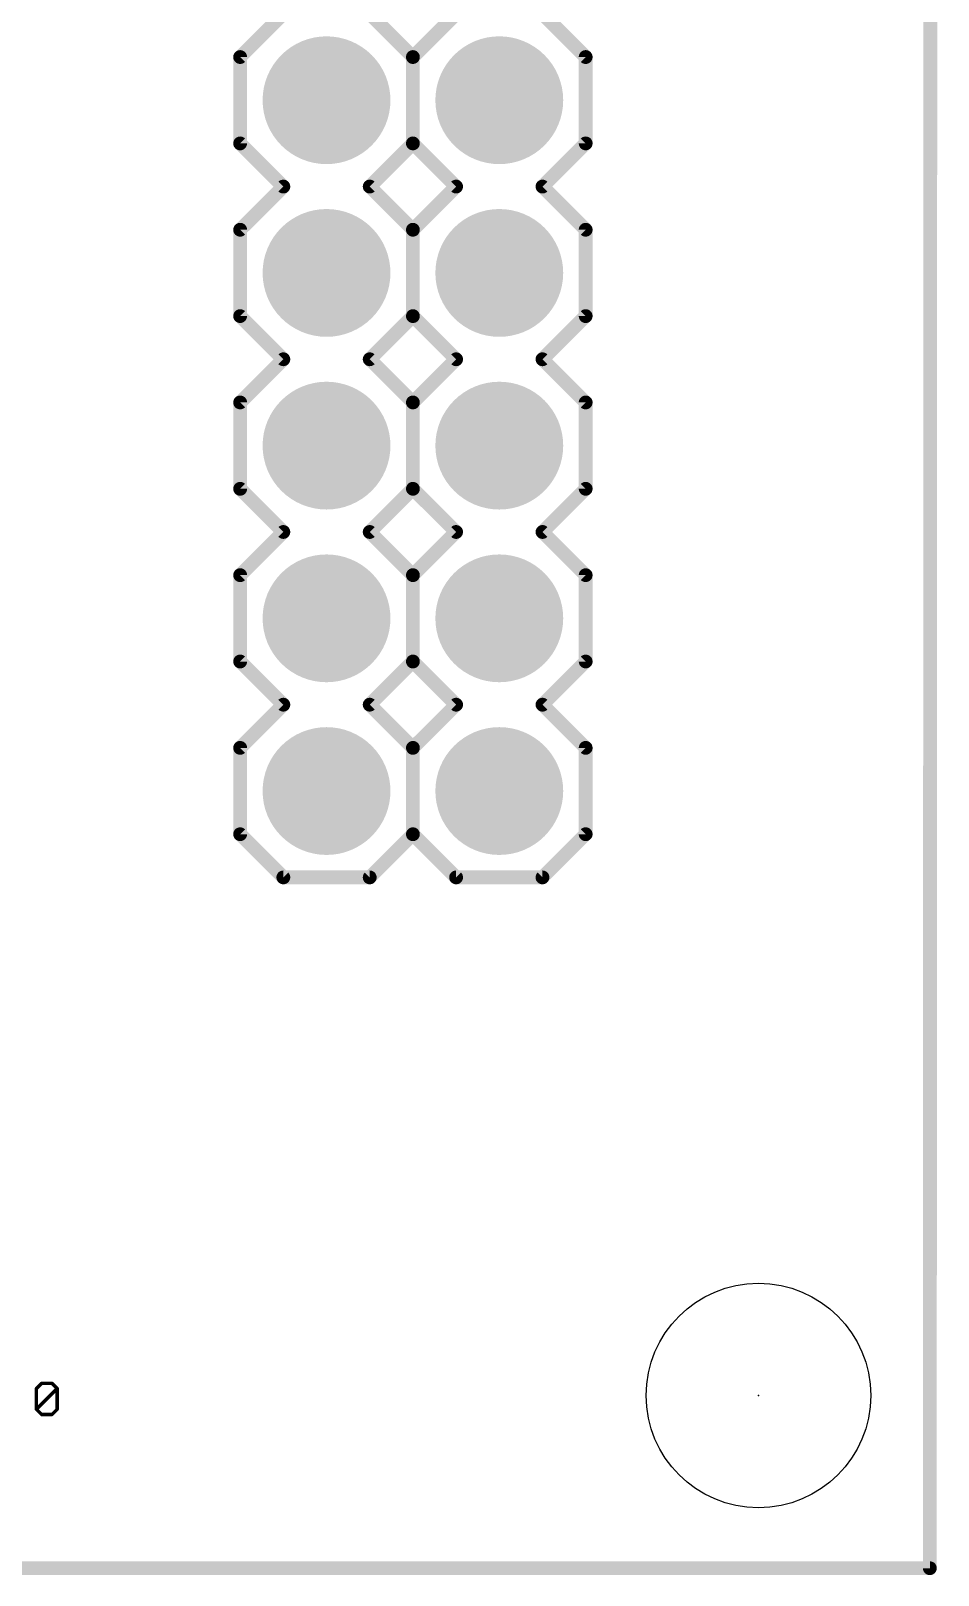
# Model space of a CAD drawing. Extents: x -1.3 to 57.3, y -0.1 to 66.1.
# Drawn here: x 43.91 to 57.25, y -0.1 to 22.61 of the extents above; entities that cross this region are included whole.
import ezdxf

# ---------------------------------------------------------------- set-up
doc = ezdxf.new("R2010")
doc.units = 0
for name, color, linetype in [('17', 110, 'CONTINUOUS'), ('20', 53, 'CONTINUOUS'), ('21', 31, 'CONTINUOUS'), ('23', 53, 'CONTINUOUS'), ('27', 253, 'CONTINUOUS'), ('51', 53, 'CONTINUOUS')]:
    doc.layers.add(name, color=color, linetype=linetype)

# ---------------------------------------------------------------- blocks, each defined once
blk = doc.blocks.new('RECT')
blk.add_solid([(-0.5, -0.5), (0.5, -0.5), (-0.5, 0.5), (0.5, 0.5)])
blk = doc.blocks.new('ROUNDP')
at = {"const_width": 0.5}
blk.add_lwpolyline([(0, -0.25, 1), (0, 0.25, 1), (0, -0.25)], format="xyb", dxfattribs=at)

msp = doc.modelspace()

# ---------------------------------------------------------------- linework, layer by layer
at = {"layer": '20', "const_width": 0.2032}
for points in [[(57.13, 0), (57.15, 66.04)], [(0, 0), (57.13, 0)]]:
    msp.add_lwpolyline(points, dxfattribs=at)
at = {"layer": '20', "const_width": 0.1016}
for points in [[(57.0792, 0, 1), (57.1808, 0)], [(57.13, -0.0508, 1), (57.13, 0.0508)]]:
    msp.add_lwpolyline(points, format="xyb", dxfattribs=at)
at = {"layer": '20'}
msp.add_circle((54.61, 2.54), 1.651, dxfattribs=at)
at = {"layer": '21', "const_width": 0.2032}
for points in [[(47.625, 22.86), (46.99, 22.225)], [(49.53, 22.225), (48.895, 22.86)], [(50.165, 22.86), (49.53, 22.225)], [(52.07, 22.225), (51.435, 22.86)], [(46.99, 20.955), (46.99, 22.225)], [(49.53, 22.225), (49.53, 20.955)], [(49.53, 20.955), (49.53, 22.225)], [(52.07, 22.225), (52.07, 20.955)], [(47.625, 20.32), (46.99, 20.955)], [(49.53, 20.955), (48.895, 20.32)], [(50.165, 20.32), (49.53, 20.955)], [(52.07, 20.955), (51.435, 20.32)], [(46.99, 19.685), (47.625, 20.32)], [(48.895, 20.32), (49.53, 19.685)], [(49.53, 19.685), (50.165, 20.32)], [(51.435, 20.32), (52.07, 19.685)], [(46.99, 18.415), (46.99, 19.685)], [(49.53, 19.685), (49.53, 18.415)], [(49.53, 18.415), (49.53, 19.685)], [(52.07, 19.685), (52.07, 18.415)], [(47.625, 17.78), (46.99, 18.415)], [(49.53, 18.415), (48.895, 17.78)], [(50.165, 17.78), (49.53, 18.415)], [(52.07, 18.415), (51.435, 17.78)], [(46.99, 17.145), (47.625, 17.78)], [(48.895, 17.78), (49.53, 17.145)], [(49.53, 17.145), (50.165, 17.78)], [(51.435, 17.78), (52.07, 17.145)], [(46.99, 15.875), (46.99, 17.145)], [(49.53, 17.145), (49.53, 15.875)], [(49.53, 15.875), (49.53, 17.145)], [(52.07, 17.145), (52.07, 15.875)], [(47.625, 15.24), (46.99, 15.875)], [(49.53, 15.875), (48.895, 15.24)], [(50.165, 15.24), (49.53, 15.875)], [(52.07, 15.875), (51.435, 15.24)], [(47.625, 15.24), (46.99, 14.605)], [(49.53, 14.605), (48.895, 15.24)], [(50.165, 15.24), (49.53, 14.605)], [(52.07, 14.605), (51.435, 15.24)], [(46.99, 13.335), (46.99, 14.605)], [(49.53, 14.605), (49.53, 13.335)], [(49.53, 13.335), (49.53, 14.605)], [(52.07, 14.605), (52.07, 13.335)], [(47.625, 12.7), (46.99, 13.335)], [(49.53, 13.335), (48.895, 12.7)], [(50.165, 12.7), (49.53, 13.335)], [(52.07, 13.335), (51.435, 12.7)], [(47.625, 12.7), (46.99, 12.065)], [(49.53, 12.065), (48.895, 12.7)], [(50.165, 12.7), (49.53, 12.065)], [(52.07, 12.065), (51.435, 12.7)], [(46.99, 10.795), (46.99, 12.065)], [(49.53, 12.065), (49.53, 10.795)], [(49.53, 10.795), (49.53, 12.065)], [(52.07, 12.065), (52.07, 10.795)], [(47.625, 10.16), (46.99, 10.795)], [(49.53, 10.795), (48.895, 10.16)], [(50.165, 10.16), (49.53, 10.795)], [(52.07, 10.795), (51.435, 10.16)], [(48.895, 10.16), (47.625, 10.16)], [(51.435, 10.16), (50.165, 10.16)]]:
    msp.add_lwpolyline(points, dxfattribs=at)
at = {"layer": '21', "const_width": 0.1016}
for points in [[(47.0408, 22.225, 1), (46.9392, 22.225)], [(46.9541, 22.2609, 1), (47.0259, 22.1891)], [(49.5808, 22.225, 1), (49.4792, 22.225)], [(49.5808, 22.225, 1), (49.4792, 22.225)], [(49.4941, 22.2609, 1), (49.5659, 22.1891)], [(49.4941, 22.1891, 1), (49.5659, 22.2609)], [(52.1208, 22.225, 1), (52.0192, 22.225)], [(52.0341, 22.1891, 1), (52.1059, 22.2609)], [(47.0259, 20.9909, 1), (46.9541, 20.9191)], [(46.9392, 20.955, 1), (47.0408, 20.955)], [(49.5659, 20.9909, 1), (49.4941, 20.9191)], [(49.4792, 20.955, 1), (49.5808, 20.955)], [(49.4792, 20.955, 1), (49.5808, 20.955)], [(49.5659, 20.9191, 1), (49.4941, 20.9909)], [(52.0192, 20.955, 1), (52.1208, 20.955)], [(52.1059, 20.9191, 1), (52.0341, 20.9909)], [(47.6609, 20.2841, 1), (47.5891, 20.3559)], [(47.5891, 20.2841, 1), (47.6609, 20.3559)], [(48.9309, 20.3559, 1), (48.8591, 20.2841)], [(48.8591, 20.3559, 1), (48.9309, 20.2841)], [(50.2009, 20.2841, 1), (50.1291, 20.3559)], [(50.1291, 20.2841, 1), (50.2009, 20.3559)], [(51.4709, 20.3559, 1), (51.3991, 20.2841)], [(51.3991, 20.3559, 1), (51.4709, 20.2841)], [(47.0408, 19.685, 1), (46.9392, 19.685)], [(46.9541, 19.7209, 1), (47.0259, 19.6491)], [(49.5808, 19.685, 1), (49.4792, 19.685)], [(49.5808, 19.685, 1), (49.4792, 19.685)], [(49.4941, 19.7209, 1), (49.5659, 19.6491)], [(49.4941, 19.6491, 1), (49.5659, 19.7209)], [(52.1208, 19.685, 1), (52.0192, 19.685)], [(52.0341, 19.6491, 1), (52.1059, 19.7209)], [(47.0259, 18.4509, 1), (46.9541, 18.3791)], [(46.9392, 18.415, 1), (47.0408, 18.415)], [(49.5659, 18.4509, 1), (49.4941, 18.3791)], [(49.4792, 18.415, 1), (49.5808, 18.415)], [(49.4792, 18.415, 1), (49.5808, 18.415)], [(49.5659, 18.3791, 1), (49.4941, 18.4509)], [(52.0192, 18.415, 1), (52.1208, 18.415)], [(52.1059, 18.3791, 1), (52.0341, 18.4509)], [(47.6609, 17.7441, 1), (47.5891, 17.8159)], [(47.5891, 17.7441, 1), (47.6609, 17.8159)], [(48.9309, 17.8159, 1), (48.8591, 17.7441)], [(48.8591, 17.8159, 1), (48.9309, 17.7441)], [(50.2009, 17.7441, 1), (50.1291, 17.8159)], [(50.1291, 17.7441, 1), (50.2009, 17.8159)], [(51.4709, 17.8159, 1), (51.3991, 17.7441)], [(51.3991, 17.8159, 1), (51.4709, 17.7441)], [(47.0408, 17.145, 1), (46.9392, 17.145)], [(46.9541, 17.1809, 1), (47.0259, 17.1091)], [(49.5808, 17.145, 1), (49.4792, 17.145)], [(49.5808, 17.145, 1), (49.4792, 17.145)], [(49.4941, 17.1809, 1), (49.5659, 17.1091)], [(49.4941, 17.1091, 1), (49.5659, 17.1809)], [(52.1208, 17.145, 1), (52.0192, 17.145)], [(52.0341, 17.1091, 1), (52.1059, 17.1809)], [(47.0259, 15.9109, 1), (46.9541, 15.8391)], [(46.9392, 15.875, 1), (47.0408, 15.875)], [(49.5659, 15.9109, 1), (49.4941, 15.8391)], [(49.4792, 15.875, 1), (49.5808, 15.875)], [(49.4792, 15.875, 1), (49.5808, 15.875)], [(49.5659, 15.8391, 1), (49.4941, 15.9109)], [(52.0192, 15.875, 1), (52.1208, 15.875)], [(52.1059, 15.8391, 1), (52.0341, 15.9109)], [(47.6609, 15.2041, 1), (47.5891, 15.2759)], [(47.5891, 15.2041, 1), (47.6609, 15.2759)], [(48.9309, 15.2759, 1), (48.8591, 15.2041)], [(48.8591, 15.2759, 1), (48.9309, 15.2041)], [(50.2009, 15.2041, 1), (50.1291, 15.2759)], [(50.1291, 15.2041, 1), (50.2009, 15.2759)], [(51.4709, 15.2759, 1), (51.3991, 15.2041)], [(51.3991, 15.2759, 1), (51.4709, 15.2041)], [(47.0408, 14.605, 1), (46.9392, 14.605)], [(46.9541, 14.6409, 1), (47.0259, 14.5691)], [(49.5808, 14.605, 1), (49.4792, 14.605)], [(49.5808, 14.605, 1), (49.4792, 14.605)], [(49.4941, 14.6409, 1), (49.5659, 14.5691)], [(49.4941, 14.5691, 1), (49.5659, 14.6409)], [(52.1208, 14.605, 1), (52.0192, 14.605)], [(52.0341, 14.5691, 1), (52.1059, 14.6409)], [(47.0259, 13.3709, 1), (46.9541, 13.2991)], [(49.5659, 13.3709, 1), (49.4941, 13.2991)], [(49.5659, 13.2991, 1), (49.4941, 13.3709)], [(52.1059, 13.2991, 1), (52.0341, 13.3709)], [(46.9392, 13.335, 1), (47.0408, 13.335)], [(49.4792, 13.335, 1), (49.5808, 13.335)], [(49.4792, 13.335, 1), (49.5808, 13.335)], [(52.0192, 13.335, 1), (52.1208, 13.335)], [(47.6609, 12.6641, 1), (47.5891, 12.7359)], [(47.5891, 12.6641, 1), (47.6609, 12.7359)], [(48.9309, 12.7359, 1), (48.8591, 12.6641)], [(48.8591, 12.7359, 1), (48.9309, 12.6641)], [(50.2009, 12.6641, 1), (50.1291, 12.7359)], [(50.1291, 12.6641, 1), (50.2009, 12.7359)], [(51.4709, 12.7359, 1), (51.3991, 12.6641)], [(51.3991, 12.7359, 1), (51.4709, 12.6641)], [(47.0408, 12.065, 1), (46.9392, 12.065)], [(46.9541, 12.1009, 1), (47.0259, 12.0291)], [(49.5808, 12.065, 1), (49.4792, 12.065)], [(49.5808, 12.065, 1), (49.4792, 12.065)], [(49.4941, 12.1009, 1), (49.5659, 12.0291)], [(49.4941, 12.0291, 1), (49.5659, 12.1009)], [(52.1208, 12.065, 1), (52.0192, 12.065)], [(52.0341, 12.0291, 1), (52.1059, 12.1009)], [(47.0259, 10.8309, 1), (46.9541, 10.7591)], [(46.9392, 10.795, 1), (47.0408, 10.795)], [(49.5659, 10.8309, 1), (49.4941, 10.7591)], [(49.4792, 10.795, 1), (49.5808, 10.795)], [(49.4792, 10.795, 1), (49.5808, 10.795)], [(49.5659, 10.7591, 1), (49.4941, 10.8309)], [(52.0192, 10.795, 1), (52.1208, 10.795)], [(52.1059, 10.7591, 1), (52.0341, 10.8309)], [(47.625, 10.2108, 1), (47.625, 10.1092)], [(47.5891, 10.1241, 1), (47.6609, 10.1959)], [(48.8591, 10.1959, 1), (48.9309, 10.1241)], [(48.895, 10.1092, 1), (48.895, 10.2108)], [(50.165, 10.2108, 1), (50.165, 10.1092)], [(50.1291, 10.1241, 1), (50.2009, 10.1959)], [(51.3991, 10.1959, 1), (51.4709, 10.1241)], [(51.435, 10.1092, 1), (51.435, 10.2108)]]:
    msp.add_lwpolyline(points, format="xyb", dxfattribs=at)
at = {"layer": '23'}
msp.add_point((54.61, 2.54), dxfattribs=at)
at = {"layer": '27', "const_width": 0.0508}
for points in [[(43.9949, 2.6419), (44.0712, 2.7182)], [(44.0712, 2.7182), (44.2237, 2.7182)], [(44.2237, 2.7182), (44.3, 2.6419)], [(43.9949, 2.3369), (43.9949, 2.6419)], [(43.9949, 2.3369), (44.3, 2.6419)], [(44.3, 2.6419), (44.3, 2.3369)], [(44.0712, 2.2606), (43.9949, 2.3369)], [(44.2237, 2.2606), (44.0712, 2.2606)], [(44.3, 2.3369), (44.2237, 2.2606)]]:
    msp.add_lwpolyline(points, dxfattribs=at)
at = {"layer": '27', "const_width": 0.0254}
for points in [[(44.0712, 2.7309, 1), (44.0712, 2.7055)], [(44.0802, 2.7092, 1), (44.0622, 2.7272)], [(44.2327, 2.7272, 1), (44.2148, 2.7092)], [(44.2237, 2.7055, 1), (44.2237, 2.7309)], [(44.0076, 2.6419, 1), (43.9822, 2.6419)], [(43.986, 2.6509, 1), (44.0039, 2.6329)], [(44.3127, 2.6419, 1), (44.2873, 2.6419)], [(44.309, 2.6329, 1), (44.291, 2.6509)], [(44.291, 2.6329, 1), (44.309, 2.6509)], [(43.9822, 2.3369, 1), (44.0076, 2.3369)], [(44.0039, 2.3458, 1), (43.986, 2.3279)], [(43.986, 2.3458, 1), (44.0039, 2.3279)], [(44.0712, 2.2733, 1), (44.0712, 2.2479)], [(44.0622, 2.2516, 1), (44.0802, 2.2696)], [(44.2148, 2.2696, 1), (44.2327, 2.2516)], [(44.2237, 2.2479, 1), (44.2237, 2.2733)], [(44.2873, 2.3369, 1), (44.3127, 2.3369)], [(44.309, 2.3279, 1), (44.291, 2.3458)]]:
    msp.add_lwpolyline(points, format="xyb", dxfattribs=at)

# ---------------------------------------------------------------- block references
at = {"layer": '17', "xscale": 1.8796, "yscale": 1.8796}
for p in [(48.26, 21.59), (48.26, 21.59), (50.8, 21.59), (50.8, 21.59), (48.26, 19.05), (48.26, 19.05), (50.8, 19.05), (50.8, 19.05), (48.26, 16.51), (48.26, 16.51), (50.8, 16.51), (50.8, 16.51), (48.26, 13.97), (48.26, 13.97), (50.8, 13.97), (50.8, 13.97), (48.26, 11.43), (48.26, 11.43), (50.8, 11.43), (50.8, 11.43)]:
    msp.add_blockref('ROUNDP', p, dxfattribs=at)
at = {"layer": '51', "xscale": 0.508, "yscale": 0.508, "rotation": 270}
for p in [(48.26, 21.59), (50.8, 21.59), (48.26, 19.05), (50.8, 19.05), (48.26, 16.51), (50.8, 16.51), (48.26, 13.97), (50.8, 13.97), (48.26, 11.43), (50.8, 11.43)]:
    msp.add_blockref('RECT', p, dxfattribs=at)

doc.saveas('drawing.dxf')
